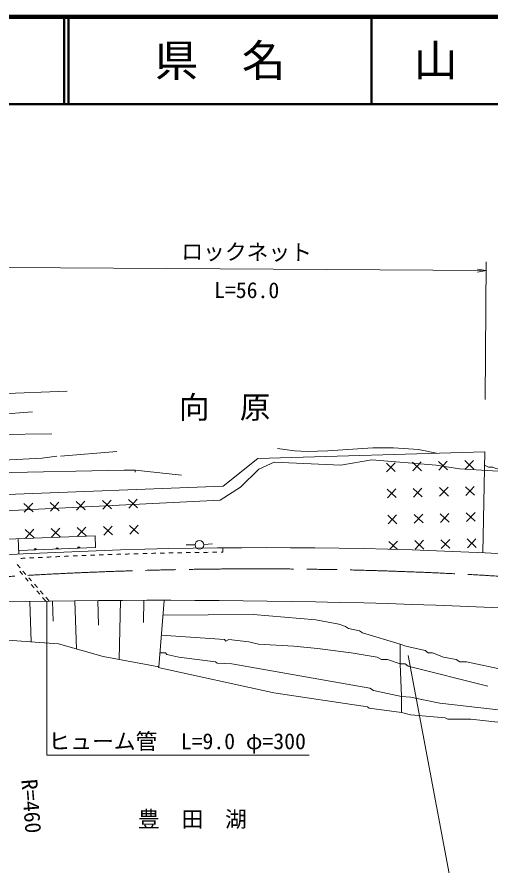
# Model space of a CAD drawing. Units: millimetres, scale not verified. Extents: x 40000 to 680000, y 20000 to 380000.
# Drawn here: x 292321 to 346609, y 282609 to 380000 of the extents above; entities that cross this region are included whole.
import ezdxf
from ezdxf.enums import TextEntityAlignment as Align

# ---------------------------------------------------------------- set-up
doc = ezdxf.new("R2010")
doc.units = ezdxf.units.MM
doc.header["$LTSCALE"] = 1000
doc.linetypes.add('CHAIN', pattern=[18.5, 12, -1.5, 3.5, -1.5])
for name, color, linetype, lineweight in [('M-BGD', 7, 'Continuous', 13), ('M-BMK', 2, 'CHAIN', 13), ('M-STR-HTXT', 7, 'Continuous', 13), ('M-TTL', 2, 'Continuous', 140), ('M-TTL-LINE', 7, 'Continuous', 50)]:
    doc.layers.add(name, color=color, linetype=linetype, lineweight=lineweight)
doc.layers.add('M-BMK-HTXT', color=7, linetype='Continuous')
doc.layers.add('M-TTL-TXT', color=7, linetype='Continuous')
doc.styles.add('ＭＳ ゴシック', font='')
doc.styles.get('ＭＳ ゴシック').set_extended_font_data('MS Gothic')

# ---------------------------------------------------------------- blocks, each defined once
blk = doc.blocks.new('open_arrow')
at = {"color": 0, "linetype": 'Continuous', "lineweight": -2}
blk.add_lwpolyline([(7.5, 1.25), (0, 0), (7.5, -1.25)], dxfattribs=at)

msp = doc.modelspace()

# ---------------------------------------------------------------- linework, layer by layer
at = {"layer": 'M-BGD'}
for p, q in [((298095, 337030), (289459, 336691)), ((294116, 334659), (289544, 334321)), ((296317, 332119), (289713, 332035)), ((303768, 330087), (297333, 329579)), ((316001, 326128), (319978, 329280)), ((319978, 329280), (346013, 330067)), ((346013, 330067), (345787, 318475)), ((320072, 328060), (321835, 328886)), ((321835, 328886), (329488, 328548)), ((329488, 328548), (333052, 329148)), ((333052, 329148), (340442, 328548)), ((334710, 328774), (335739, 327805)), ((335709, 328805), (334740, 327775)), ((337708, 328865), (338738, 327896)), ((338708, 328895), (337739, 327866)), ((340442, 328548), (343106, 328098)), ((340707, 328956), (341737, 327987)), ((341706, 328986), (340737, 327956)), ((343706, 329047), (344735, 328077)), ((344705, 329077), (343736, 328047)), ((304615, 327971), (305885, 327971)), ((305885, 327971), (311219, 327378)), ((305885, 327971), (305885, 327717)), ((317971, 325997), (320072, 328060)), ((343106, 328098), (355974, 327310)), ((288990, 325078), (316001, 326128)), ((315645, 324496), (317971, 325997)), ((334800, 325776), (335830, 324806)), ((335800, 325806), (334831, 324776)), ((337799, 325866), (338829, 324897)), ((338799, 325897), (337829, 324867)), ((340798, 325957), (341827, 324988)), ((341797, 325987), (340828, 324958)), ((343796, 326048), (344826, 325079)), ((344796, 326078), (343827, 325048)), ((278699, 322663), (315645, 324496)), ((300160, 323409), (299122, 324369)), ((299160, 323370), (300121, 324408)), ((303157, 323525), (302119, 324486)), ((302158, 323487), (303119, 324525)), ((306155, 323642), (305117, 324602)), ((305156, 323603), (306116, 324641)), ((294164, 323176), (293126, 324136)), ((293165, 323137), (294125, 324175)), ((297162, 323292), (296124, 324253)), ((296163, 323253), (297123, 324291)), ((334891, 322777), (335921, 321808)), ((335891, 322807), (334921, 321778)), ((337890, 322868), (338920, 321899)), ((338889, 322898), (337920, 321868)), ((340888, 322959), (341918, 321989)), ((341888, 322989), (340919, 321959)), ((343887, 323049), (344917, 322080)), ((344887, 323080), (343917, 322050)), ((299277, 320372), (300237, 321410)), ((303274, 320528), (302236, 321488)), ((302275, 320489), (303235, 321527)), ((306272, 320644), (305234, 321605)), ((305273, 320605), (306233, 321643)), ((294281, 320178), (293243, 321138)), ((293282, 320139), (294242, 321177)), ((297279, 320295), (296240, 321255)), ((296279, 320256), (297240, 321294)), ((300276, 320411), (299238, 321371)), ((290029, 319999), (301284, 320412)), ((292533, 318306), (292468, 320089)), ((301333, 319065), (301284, 320412)), ((313754, 319409), (314750, 319495)), ((334982, 319778), (335985, 318835)), ((335981, 319809), (335095, 318867)), ((337981, 319869), (339010, 318900)), ((338980, 319899), (338011, 318870)), ((340979, 319960), (342009, 318991)), ((341979, 319990), (341009, 318960)), ((343978, 320051), (345008, 319081)), ((344977, 320081), (344008, 319051)), ((292517, 318742), (301333, 319065)), ((312756, 319375), (311756, 319394)), ((315955, 319038), (315960, 318538)), ((292352, 317114), (292681, 316738)), ((292630, 316340), (292960, 315964)), ((293010, 316362), (293340, 315986)), ((293289, 315588), (293619, 315212)), ((293669, 315609), (293999, 315233)), ((293948, 314836), (294277, 314460)), ((294328, 314857), (294658, 314481)), ((294607, 314084), (294936, 313708)), ((294987, 314105), (295316, 313729)), ((293796, 312891), (293964, 308232)), ((295266, 313331), (295595, 312955)), ((295595, 312955), (295626, 312920)), ((295646, 313353), (295975, 312977)), ((295975, 312977), (296020, 312925)), ((296379, 312930), (296468, 310626)), ((298966, 312961), (299166, 307414)), ((301591, 312985), (301693, 310156)), ((304220, 313002), (304060, 306222)), ((306887, 313011), (306831, 310445)), ((309207, 312982), (308592, 305368)), ((319431, 311376), (309102, 311291)), ((274491, 309720), (297075, 307994)), ((297075, 307994), (302214, 306569)), ((336280, 307989), (336280, 305703)), ((302214, 306569), (308592, 305368)), ((336280, 305703), (336449, 301978)), ((336449, 301978), (336449, 300115))]:
    msp.add_line(p, q, dxfattribs=at)
for points in [[(322225, 330426), (324173, 330172), (325612, 330087), (327983, 330172), (333147, 330511), (335518, 330511), (338397, 330341), (340459, 329899)], [(296910, 329579), (295217, 329325), (289967, 329071)], [(345984, 328538), (346440, 328309), (346948, 328309), (347287, 328140), (349427, 327711)], [(304615, 327971), (289798, 327632), (281670, 326955), (278283, 326701), (269269, 325510)], [(319431, 311376), (326628, 310783), (329253, 310275), (330015, 310021), (330353, 309767), (331623, 309513), (331962, 309259), (336280, 307989)], [(308884, 308991), (316129, 308497), (316299, 308328), (316637, 308497), (318923, 308243), (320024, 307989), (324088, 307735), (326797, 307481), (330692, 306973), (333655, 306465), (334163, 306211), (334841, 306211), (336280, 305703)], [(336280, 307989), (336957, 307735), (339159, 307227), (339497, 306973), (340005, 306973), (341275, 306465), (342715, 306211), (343138, 305957), (343900, 305957), (348218, 305026)], [(308722, 306973), (309356, 306973), (309525, 306804), (310880, 306465), (315113, 305957), (315283, 305788), (316976, 305703), (332809, 302909), (333232, 302655), (336449, 301978)], [(308509, 305280), (321802, 302401), (332555, 300793), (332724, 300623), (336449, 300115)], [(336280, 305703), (336873, 305703), (337211, 305449), (346355, 303163)], [(336449, 301978), (337465, 301893), (340852, 301216), (349573, 300200), (363458, 299607), (369215, 298591)], [(336449, 300115), (337465, 299861), (341445, 299523), (341783, 299353), (344408, 299353), (348895, 298845), (358209, 298761), (360156, 298761), (362103, 298591), (367268, 297575), (369131, 297491)]]:
    msp.add_lwpolyline(points, dxfattribs=at)
msp.add_circle((313256, 319366), 500, dxfattribs=at)
for centre, radius, start, end in [((320848, -212750), 531811, 83.67465, 93.30006), ((294427, 318812), 150, 2.0999, 182.0999), ((294427, 318812), 75, 2.0999, 182.0999), ((296925, 318903), 150, 2.0999, 182.0999), ((296925, 318903), 75, 2.0999, 182.0999), ((299423, 318995), 150, 2.0999, 182.0999), ((299423, 318995), 75, 2.0999, 182.0999), ((320848, -212750), 531311, 91.03556, 91.08948), ((320848, -212750), 531311, 90.92772, 90.98164), ((320848, -212750), 531311, 90.81988, 90.8738), ((320848, -212750), 531311, 90.71204, 90.76596), ((320848, -212750), 531311, 90.6042, 90.65812), ((320848, -212750), 531311, 90.52716, 90.55028), ((320848, -212750), 531311, 92.97665, 93.03057), ((320848, -212750), 531311, 92.86881, 92.92273), ((320848, -212750), 531311, 92.76097, 92.81489), ((320848, -212750), 531311, 92.65314, 92.70705), ((320848, -212750), 531311, 92.5453, 92.59922), ((320848, -212750), 531311, 92.43746, 92.49138), ((320848, -212750), 531311, 92.32962, 92.38354), ((320848, -212750), 531311, 92.22178, 92.2757), ((320848, -212750), 531311, 92.11394, 92.16786), ((320848, -212750), 531311, 92.0061, 92.06002), ((320848, -212750), 531311, 91.89827, 91.95218), ((320848, -212750), 531311, 91.79043, 91.84435), ((320848, -212750), 531311, 91.68259, 91.73651), ((320848, -212750), 531311, 91.57475, 91.62867), ((320848, -212750), 531311, 91.46691, 91.52083), ((320848, -212750), 531311, 91.35907, 91.41299), ((320848, -212750), 531311, 91.25123, 91.30515), ((320848, -212750), 531311, 91.1434, 91.19731), ((308582, -592309), 905321, 85.5339, 91.13713)]:
    msp.add_arc(centre, radius, start, end, dxfattribs=at)
at = {"layer": 'M-BMK'}
msp.add_arc((319777, -143377), 460000, 82.55259, 93.66388, dxfattribs=at)
at = {"layer": 'M-STR-HTXT'}
for p, q in [((346053, 336067), (346159, 351868)), ((291181, 351234), (346152, 350868)), ((337220, 306665), (342239, 279998))]:
    msp.add_line(p, q, dxfattribs=at)
msp.add_lwpolyline([(295747, 312861), (295747, 295238), (325837, 295238)], dxfattribs=at)
at = {"layer": 'M-TTL'}
msp.add_line((680000, 380000), (40000, 380000), dxfattribs=at)
at = {"layer": 'M-TTL-LINE'}
for p, q in [((297750, 380000), (297750, 370000)), ((298250, 380000), (298250, 370000)), ((333000, 380000), (333000, 370000)), ((40000, 370000), (680000, 370000))]:
    msp.add_line(p, q, dxfattribs=at)

# ---------------------------------------------------------------- block references
at = {"layer": 'M-STR-HTXT', "xscale": 133, "yscale": 133, "rotation": 179.6}
msp.add_blockref('open_arrow', (346152, 350868), dxfattribs=at)
at = {"layer": 'M-STR-HTXT', "rotation": 270}
msp.add_blockref('open_arrow', (295747, 312861), dxfattribs=at)

# ---------------------------------------------------------------- texts
at = {"layer": 'M-BGD', "style": 'ＭＳ ゴシック'}
msp.add_text('豊\u3000田\u3000湖', height=1833, dxfattribs=at).set_placement((312452, 286415), align=Align.BOTTOM_CENTER)
at = {"layer": 'M-BMK-HTXT', "style": 'ＭＳ ゴシック'}
msp.add_text('向\u3000原', height=2566, dxfattribs=at).set_placement((316150, 333130), align=Align.BOTTOM_CENTER)
at = {"layer": 'M-STR-HTXT', "style": 'ＭＳ ゴシック'}
for s, p in [('ロックネット', (318670, 351551)), ('L=56.0', (318670, 347169))]:
    msp.add_text(s, height=1833, rotation=359.618, dxfattribs=at).set_placement(p, align=Align.BOTTOM_CENTER)
for s, p in [('ヒューム管', (302180, 295358)), ('L=9.0 φ=300', (318297, 295358))]:
    msp.add_text(s, height=1833, dxfattribs=at).set_placement(p, align=Align.BOTTOM_CENTER)
msp.add_text('R=460', height=1833, rotation=274.561, dxfattribs=at).set_placement((292761, 286145), align=Align.BOTTOM_RIGHT)
at = {"layer": 'M-TTL-TXT', "style": 'ＭＳ ゴシック'}
for s, p in [('県\u3000名', (315625, 375000)), ('山\u3000口\u3000県', (350375, 375000))]:
    msp.add_text(s, height=3666, dxfattribs=at).set_placement(p, align=Align.MIDDLE_CENTER)

doc.saveas('drawing.dxf')
